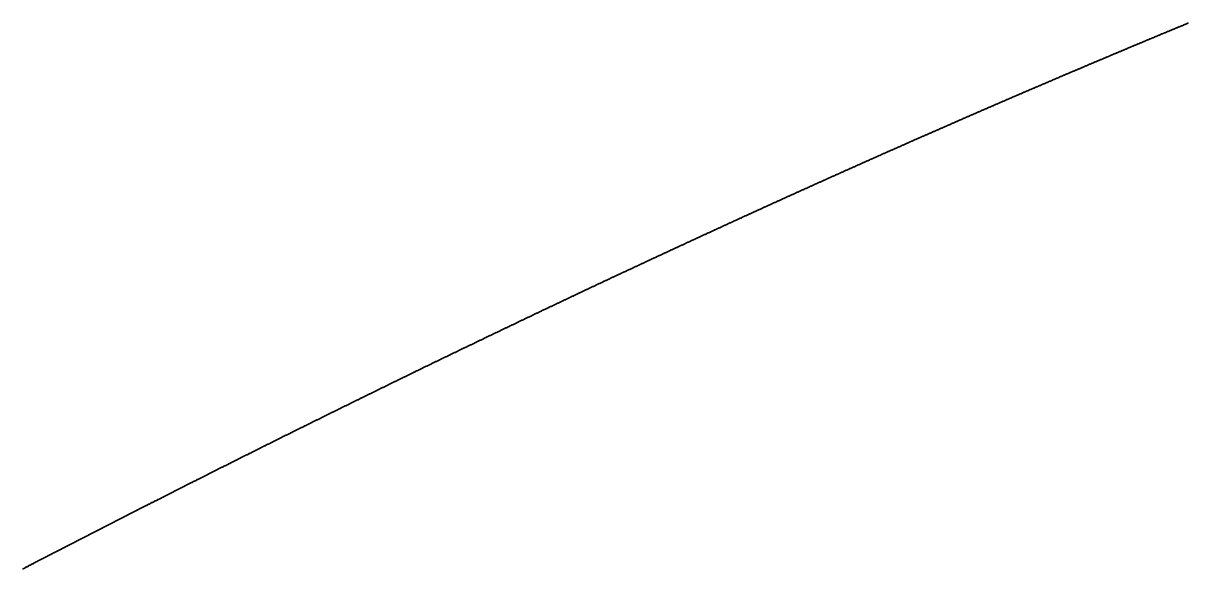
# Model space of a CAD drawing. Header units: metres. Extents: x 0 to 360, y 0 to 49.
# Drawn here: x 101.25 to 112.49, y 37.03 to 42.3 of the extents above; entities that cross this region are included whole.
import ezdxf

# ---------------------------------------------------------------- set-up
doc = ezdxf.new("R2010")
doc.units = ezdxf.units.M

msp = doc.modelspace()

# ---------------------------------------------------------------- linework, layer by layer
for p in [(112.476, 42.29), (112.482, 42.292), (112.488, 42.295), (112.494, 42.297), (112.203, 42.176), (112.209, 42.179), (112.215, 42.181), (112.221, 42.184), (112.227, 42.186), (112.233, 42.189), (112.239, 42.191), (112.245, 42.194), (112.251, 42.196), (112.257, 42.199), (112.263, 42.201), (112.27, 42.204), (112.276, 42.206), (112.282, 42.209), (112.288, 42.212), (112.294, 42.214), (112.3, 42.217), (112.306, 42.219), (112.312, 42.222), (112.318, 42.224), (112.324, 42.227), (112.33, 42.229), (112.336, 42.232), (112.342, 42.234), (112.349, 42.237), (112.355, 42.239), (112.361, 42.242), (112.367, 42.244), (112.373, 42.247), (112.379, 42.249), (112.385, 42.252), (112.391, 42.254), (112.397, 42.257), (112.403, 42.259), (112.409, 42.262), (112.415, 42.264), (112.421, 42.267), (112.427, 42.269), (112.434, 42.272), (112.44, 42.274), (112.446, 42.277), (112.452, 42.279), (112.458, 42.282), (112.464, 42.285), (112.47, 42.287), (111.935, 42.065), (111.941, 42.067), (111.948, 42.07), (111.954, 42.072), (111.96, 42.075), (111.966, 42.077), (111.972, 42.08), (111.978, 42.082), (111.984, 42.085), (111.99, 42.087), (111.996, 42.09), (112.002, 42.093), (112.008, 42.095), (112.014, 42.098), (112.02, 42.1), (112.027, 42.103), (112.033, 42.105), (112.039, 42.108), (112.045, 42.11), (112.051, 42.113), (112.057, 42.115), (112.063, 42.118), (112.069, 42.12), (112.075, 42.123), (112.081, 42.126), (112.087, 42.128), (112.093, 42.131), (112.099, 42.133), (112.106, 42.136), (112.112, 42.138), (112.118, 42.141), (112.124, 42.143), (112.13, 42.146), (112.136, 42.148), (112.142, 42.151), (112.148, 42.153), (112.154, 42.156), (112.16, 42.158), (112.166, 42.161), (112.172, 42.164), (112.178, 42.166), (112.185, 42.169), (112.191, 42.171), (112.197, 42.174), (111.668, 41.952), (111.674, 41.955), (111.68, 41.957), (111.686, 41.96), (111.692, 41.962), (111.698, 41.965), (111.704, 41.967), (111.71, 41.97), (111.716, 41.973), (111.723, 41.975), (111.729, 41.978), (111.735, 41.98), (111.741, 41.983), (111.747, 41.985), (111.753, 41.988), (111.759, 41.99), (111.765, 41.993), (111.771, 41.996), (111.777, 41.998), (111.783, 42.001), (111.789, 42.003), (111.795, 42.006), (111.802, 42.008), (111.808, 42.011), (111.814, 42.013), (111.82, 42.016), (111.826, 42.019), (111.832, 42.021), (111.838, 42.024), (111.844, 42.026), (111.85, 42.029), (111.856, 42.031), (111.862, 42.034), (111.868, 42.036), (111.875, 42.039), (111.881, 42.042), (111.887, 42.044), (111.893, 42.047), (111.899, 42.049), (111.905, 42.052), (111.911, 42.054), (111.917, 42.057), (111.923, 42.059), (111.929, 42.062), (111.4, 41.839), (111.406, 41.841), (111.412, 41.844), (111.418, 41.846), (111.424, 41.849), (111.43, 41.852), (111.437, 41.854), (111.443, 41.857), (111.449, 41.859), (111.455, 41.862), (111.461, 41.865), (111.467, 41.867), (111.473, 41.87), (111.479, 41.872), (111.485, 41.875), (111.491, 41.877), (111.497, 41.88), (111.503, 41.883), (111.51, 41.885), (111.516, 41.888), (111.522, 41.89), (111.528, 41.893), (111.534, 41.895), (111.54, 41.898), (111.546, 41.901), (111.552, 41.903), (111.558, 41.906), (111.564, 41.908), (111.57, 41.911), (111.576, 41.913), (111.583, 41.916), (111.589, 41.919), (111.595, 41.921), (111.601, 41.924), (111.607, 41.926), (111.613, 41.929), (111.619, 41.931), (111.625, 41.934), (111.631, 41.937), (111.637, 41.939), (111.643, 41.942), (111.65, 41.944), (111.656, 41.947), (111.662, 41.949), (111.138, 41.727), (111.144, 41.73), (111.15, 41.732), (111.156, 41.735), (111.162, 41.738), (111.169, 41.74), (111.175, 41.743), (111.181, 41.745), (111.187, 41.748), (111.193, 41.751), (111.199, 41.753), (111.205, 41.756), (111.211, 41.758), (111.217, 41.761), (111.223, 41.764), (111.229, 41.766), (111.236, 41.769), (111.242, 41.771), (111.248, 41.774), (111.254, 41.777), (111.26, 41.779), (111.266, 41.782), (111.272, 41.784), (111.278, 41.787), (111.284, 41.79), (111.29, 41.792), (111.296, 41.795), (111.303, 41.797), (111.309, 41.8), (111.315, 41.802), (111.321, 41.805), (111.327, 41.808), (111.333, 41.81), (111.339, 41.813), (111.345, 41.815), (111.351, 41.818), (111.357, 41.821), (111.363, 41.823), (111.37, 41.826), (111.376, 41.828), (111.382, 41.831), (111.388, 41.834), (111.394, 41.836), (110.876, 41.615), (110.882, 41.617), (110.888, 41.62), (110.894, 41.623), (110.9, 41.625), (110.907, 41.628), (110.913, 41.631), (110.919, 41.633), (110.925, 41.636), (110.931, 41.638), (110.937, 41.641), (110.943, 41.644), (110.949, 41.646), (110.955, 41.649), (110.961, 41.651), (110.967, 41.654), (110.974, 41.657), (110.98, 41.659), (110.986, 41.662), (110.992, 41.665), (110.998, 41.667), (111.004, 41.67), (111.01, 41.672), (111.016, 41.675), (111.022, 41.678), (111.028, 41.68), (111.035, 41.683), (111.041, 41.685), (111.047, 41.688), (111.053, 41.691), (111.059, 41.693), (111.065, 41.696), (111.071, 41.698), (111.077, 41.701), (111.083, 41.704), (111.089, 41.706), (111.095, 41.709), (111.102, 41.712), (111.108, 41.714), (111.114, 41.717), (111.12, 41.719), (111.126, 41.722), (111.132, 41.725), (110.614, 41.502), (110.62, 41.504), (110.626, 41.507), (110.632, 41.51), (110.638, 41.512), (110.644, 41.515), (110.65, 41.518), (110.656, 41.52), (110.663, 41.523), (110.669, 41.525), (110.675, 41.528), (110.681, 41.531), (110.687, 41.533), (110.693, 41.536), (110.699, 41.539), (110.705, 41.541), (110.711, 41.544), (110.717, 41.546), (110.724, 41.549), (110.73, 41.552), (110.736, 41.554), (110.742, 41.557), (110.748, 41.56), (110.754, 41.562), (110.76, 41.565), (110.766, 41.568), (110.772, 41.57), (110.778, 41.573), (110.785, 41.575), (110.791, 41.578), (110.797, 41.581), (110.803, 41.583), (110.809, 41.586), (110.815, 41.589), (110.821, 41.591), (110.827, 41.594), (110.833, 41.596), (110.839, 41.599), (110.846, 41.602), (110.852, 41.604), (110.858, 41.607), (110.864, 41.61), (110.87, 41.612), (110.357, 41.39), (110.364, 41.393), (110.37, 41.396), (110.376, 41.398), (110.382, 41.401), (110.388, 41.404), (110.394, 41.406), (110.4, 41.409), (110.406, 41.412), (110.412, 41.414), (110.418, 41.417), (110.425, 41.42), (110.431, 41.422), (110.437, 41.425), (110.443, 41.428), (110.449, 41.43), (110.455, 41.433), (110.461, 41.436), (110.467, 41.438), (110.473, 41.441), (110.48, 41.443), (110.486, 41.446), (110.492, 41.449), (110.498, 41.451), (110.504, 41.454), (110.51, 41.457), (110.516, 41.459), (110.522, 41.462), (110.528, 41.465), (110.534, 41.467), (110.541, 41.47), (110.547, 41.473), (110.553, 41.475), (110.559, 41.478), (110.565, 41.481), (110.571, 41.483), (110.577, 41.486), (110.583, 41.488), (110.589, 41.491), (110.595, 41.494), (110.602, 41.496), (110.608, 41.499), (110.095, 41.276), (110.101, 41.278), (110.107, 41.281), (110.113, 41.284), (110.119, 41.286), (110.125, 41.289), (110.131, 41.292), (110.138, 41.294), (110.144, 41.297), (110.15, 41.3), (110.156, 41.302), (110.162, 41.305), (110.168, 41.308), (110.174, 41.31), (110.18, 41.313), (110.186, 41.316), (110.193, 41.318), (110.199, 41.321), (110.205, 41.324), (110.211, 41.326), (110.217, 41.329), (110.223, 41.332), (110.229, 41.334), (110.235, 41.337), (110.241, 41.34), (110.247, 41.342), (110.254, 41.345), (110.26, 41.348), (110.266, 41.35), (110.272, 41.353), (110.278, 41.356), (110.284, 41.358), (110.29, 41.361), (110.296, 41.364), (110.302, 41.366), (110.309, 41.369), (110.315, 41.372), (110.321, 41.374), (110.327, 41.377), (110.333, 41.38), (110.339, 41.382), (110.345, 41.385), (110.351, 41.388), (109.844, 41.166), (109.85, 41.168), (109.856, 41.171), (109.863, 41.174), (109.869, 41.176), (109.875, 41.179), (109.881, 41.182), (109.887, 41.184), (109.893, 41.187), (109.899, 41.19), (109.905, 41.193), (109.911, 41.195), (109.918, 41.198), (109.924, 41.201), (109.93, 41.203), (109.936, 41.206), (109.942, 41.209), (109.948, 41.211), (109.954, 41.214), (109.96, 41.217), (109.966, 41.219), (109.973, 41.222), (109.979, 41.225), (109.985, 41.227), (109.991, 41.23), (109.997, 41.233), (110.003, 41.236), (110.009, 41.238), (110.015, 41.241), (110.021, 41.244), (110.028, 41.246), (110.034, 41.249), (110.04, 41.252), (110.046, 41.254), (110.052, 41.257), (110.058, 41.26), (110.064, 41.262), (110.07, 41.265), (110.076, 41.268), (110.083, 41.27), (110.089, 41.273), (109.587, 41.052), (109.593, 41.055), (109.599, 41.058), (109.606, 41.06), (109.612, 41.063), (109.618, 41.066), (109.624, 41.068), (109.63, 41.071), (109.636, 41.074), (109.642, 41.077), (109.648, 41.079), (109.655, 41.082), (109.661, 41.085), (109.667, 41.087), (109.673, 41.09), (109.679, 41.093), (109.685, 41.095), (109.691, 41.098), (109.697, 41.101), (109.704, 41.104), (109.71, 41.106), (109.716, 41.109), (109.722, 41.112), (109.728, 41.114), (109.734, 41.117), (109.74, 41.12), (109.746, 41.122), (109.752, 41.125), (109.759, 41.128), (109.765, 41.131), (109.771, 41.133), (109.777, 41.136), (109.783, 41.139), (109.789, 41.141), (109.795, 41.144), (109.801, 41.147), (109.807, 41.149), (109.814, 41.152), (109.82, 41.155), (109.826, 41.158), (109.832, 41.16), (109.838, 41.163), (109.336, 40.941), (109.342, 40.943), (109.349, 40.946), (109.355, 40.949), (109.361, 40.952), (109.367, 40.954), (109.373, 40.957), (109.379, 40.96), (109.385, 40.962), (109.391, 40.965), (109.398, 40.968), (109.404, 40.971), (109.41, 40.973), (109.416, 40.976), (109.422, 40.979), (109.428, 40.981), (109.434, 40.984), (109.44, 40.987), (109.446, 40.99), (109.453, 40.992), (109.459, 40.995), (109.465, 40.998), (109.471, 41.001), (109.477, 41.003), (109.483, 41.006), (109.489, 41.009), (109.495, 41.011), (109.502, 41.014), (109.508, 41.017), (109.514, 41.02), (109.52, 41.022), (109.526, 41.025), (109.532, 41.028), (109.538, 41.03), (109.544, 41.033), (109.551, 41.036), (109.557, 41.039), (109.563, 41.041), (109.569, 41.044), (109.575, 41.047), (109.581, 41.049), (109.085, 40.828), (109.091, 40.831), (109.097, 40.834), (109.103, 40.837), (109.11, 40.839), (109.116, 40.842), (109.122, 40.845), (109.128, 40.848), (109.134, 40.85), (109.14, 40.853), (109.146, 40.856), (109.153, 40.859), (109.159, 40.861), (109.165, 40.864), (109.171, 40.867), (109.177, 40.87), (109.183, 40.872), (109.189, 40.875), (109.195, 40.878), (109.202, 40.88), (109.208, 40.883), (109.214, 40.886), (109.22, 40.889), (109.226, 40.891), (109.232, 40.894), (109.238, 40.897), (109.244, 40.9), (109.251, 40.902), (109.257, 40.905), (109.263, 40.908), (109.269, 40.911), (109.275, 40.913), (109.281, 40.916), (109.287, 40.919), (109.293, 40.921), (109.3, 40.924), (109.306, 40.927), (109.312, 40.93), (109.318, 40.932), (109.324, 40.935), (109.33, 40.938), (108.834, 40.715), (108.84, 40.718), (108.846, 40.721), (108.852, 40.724), (108.858, 40.726), (108.864, 40.729), (108.871, 40.732), (108.877, 40.735), (108.883, 40.738), (108.889, 40.74), (108.895, 40.743), (108.901, 40.746), (108.907, 40.749), (108.913, 40.751), (108.92, 40.754), (108.926, 40.757), (108.932, 40.76), (108.938, 40.762), (108.944, 40.765), (108.95, 40.768), (108.956, 40.771), (108.963, 40.773), (108.969, 40.776), (108.975, 40.779), (108.981, 40.782), (108.987, 40.784), (108.993, 40.787), (108.999, 40.79), (109.005, 40.793), (109.012, 40.795), (109.018, 40.798), (109.024, 40.801), (109.03, 40.804), (109.036, 40.806), (109.042, 40.809), (109.048, 40.812), (109.054, 40.815), (109.061, 40.817), (109.067, 40.82), (109.073, 40.823), (109.079, 40.826), (108.582, 40.602), (108.588, 40.605), (108.594, 40.607), (108.601, 40.61), (108.607, 40.613), (108.613, 40.616), (108.619, 40.618), (108.625, 40.621), (108.631, 40.624), (108.637, 40.627), (108.644, 40.63), (108.65, 40.632), (108.656, 40.635), (108.662, 40.638), (108.668, 40.641), (108.674, 40.643), (108.68, 40.646), (108.687, 40.649), (108.693, 40.652), (108.699, 40.655), (108.705, 40.657), (108.711, 40.66), (108.717, 40.663), (108.723, 40.666), (108.729, 40.668), (108.736, 40.671), (108.742, 40.674), (108.748, 40.677), (108.754, 40.679), (108.76, 40.682), (108.766, 40.685), (108.772, 40.688), (108.779, 40.691), (108.785, 40.693), (108.791, 40.696), (108.797, 40.699), (108.803, 40.702), (108.809, 40.704), (108.815, 40.707), (108.821, 40.71), (108.828, 40.713), (108.337, 40.49), (108.343, 40.493), (108.349, 40.496), (108.355, 40.499), (108.361, 40.501), (108.367, 40.504), (108.373, 40.507), (108.38, 40.51), (108.386, 40.513), (108.392, 40.515), (108.398, 40.518), (108.404, 40.521), (108.41, 40.524), (108.416, 40.527), (108.423, 40.529), (108.429, 40.532), (108.435, 40.535), (108.441, 40.538), (108.447, 40.541), (108.453, 40.543), (108.459, 40.546), (108.466, 40.549), (108.472, 40.552), (108.478, 40.554), (108.484, 40.557), (108.49, 40.56), (108.496, 40.563), (108.502, 40.566), (108.509, 40.568), (108.515, 40.571), (108.521, 40.574), (108.527, 40.577), (108.533, 40.58), (108.539, 40.582), (108.545, 40.585), (108.552, 40.588), (108.558, 40.591), (108.564, 40.593), (108.57, 40.596), (108.576, 40.599), (108.091, 40.378), (108.097, 40.381), (108.103, 40.384), (108.109, 40.386), (108.115, 40.389), (108.122, 40.392), (108.128, 40.395), (108.134, 40.398), (108.14, 40.401), (108.146, 40.403), (108.152, 40.406), (108.158, 40.409), (108.165, 40.412), (108.171, 40.415), (108.177, 40.417), (108.183, 40.42), (108.189, 40.423), (108.195, 40.426), (108.201, 40.429), (108.208, 40.431), (108.214, 40.434), (108.22, 40.437), (108.226, 40.44), (108.232, 40.443), (108.238, 40.445), (108.245, 40.448), (108.251, 40.451), (108.257, 40.454), (108.263, 40.457), (108.269, 40.459), (108.275, 40.462), (108.281, 40.465), (108.288, 40.468), (108.294, 40.471), (108.3, 40.473), (108.306, 40.476), (108.312, 40.479), (108.318, 40.482), (108.324, 40.485), (108.33, 40.487), (107.845, 40.265), (107.851, 40.268), (107.857, 40.271), (107.863, 40.274), (107.87, 40.276), (107.876, 40.279), (107.882, 40.282), (107.888, 40.285), (107.894, 40.288), (107.9, 40.291), (107.906, 40.293), (107.913, 40.296), (107.919, 40.299), (107.925, 40.302), (107.931, 40.305), (107.937, 40.308), (107.943, 40.31), (107.949, 40.313), (107.956, 40.316), (107.962, 40.319), (107.968, 40.322), (107.974, 40.324), (107.98, 40.327), (107.986, 40.33), (107.993, 40.333), (107.999, 40.336), (108.005, 40.339), (108.011, 40.341), (108.017, 40.344), (108.023, 40.347), (108.029, 40.35), (108.036, 40.353), (108.042, 40.355), (108.048, 40.358), (108.054, 40.361), (108.06, 40.364), (108.066, 40.367), (108.072, 40.37), (108.079, 40.372), (108.085, 40.375), (107.599, 40.152), (107.605, 40.154), (107.611, 40.157), (107.617, 40.16), (107.623, 40.163), (107.63, 40.166), (107.636, 40.169), (107.642, 40.171), (107.648, 40.174), (107.654, 40.177), (107.66, 40.18), (107.667, 40.183), (107.673, 40.186), (107.679, 40.189), (107.685, 40.191), (107.691, 40.194), (107.697, 40.197), (107.703, 40.2), (107.71, 40.203), (107.716, 40.206), (107.722, 40.208), (107.728, 40.211), (107.734, 40.214), (107.74, 40.217), (107.747, 40.22), (107.753, 40.223), (107.759, 40.225), (107.765, 40.228), (107.771, 40.231), (107.777, 40.234), (107.783, 40.237), (107.79, 40.24), (107.796, 40.242), (107.802, 40.245), (107.808, 40.248), (107.814, 40.251), (107.82, 40.254), (107.826, 40.257), (107.833, 40.259), (107.839, 40.262), (107.359, 40.04), (107.365, 40.043), (107.371, 40.046), (107.377, 40.049), (107.383, 40.052), (107.389, 40.055), (107.396, 40.057), (107.402, 40.06), (107.408, 40.063), (107.414, 40.066), (107.42, 40.069), (107.426, 40.072), (107.433, 40.075), (107.439, 40.077), (107.445, 40.08), (107.451, 40.083), (107.457, 40.086), (107.463, 40.089), (107.469, 40.092), (107.476, 40.095), (107.482, 40.097), (107.488, 40.1), (107.494, 40.103), (107.5, 40.106), (107.506, 40.109), (107.513, 40.112), (107.519, 40.115), (107.525, 40.117), (107.531, 40.12), (107.537, 40.123), (107.543, 40.126), (107.55, 40.129), (107.556, 40.132), (107.562, 40.134), (107.568, 40.137), (107.574, 40.14), (107.58, 40.143), (107.586, 40.146), (107.593, 40.149), (107.118, 39.928), (107.124, 39.931), (107.131, 39.934), (107.137, 39.937), (107.143, 39.94), (107.149, 39.943), (107.155, 39.945), (107.161, 39.948), (107.168, 39.951), (107.174, 39.954), (107.18, 39.957), (107.186, 39.96), (107.192, 39.963), (107.198, 39.966), (107.205, 39.969), (107.211, 39.971), (107.217, 39.974), (107.223, 39.977), (107.229, 39.98), (107.235, 39.983), (107.242, 39.986), (107.248, 39.989), (107.254, 39.991), (107.26, 39.994), (107.266, 39.997), (107.272, 40), (107.279, 40.003), (107.285, 40.006), (107.291, 40.009), (107.297, 40.012), (107.303, 40.014), (107.309, 40.017), (107.315, 40.02), (107.322, 40.023), (107.328, 40.026), (107.334, 40.029), (107.34, 40.032), (107.346, 40.034), (107.352, 40.037), (106.878, 39.816), (106.884, 39.819), (106.89, 39.821), (106.896, 39.824), (106.902, 39.827), (106.909, 39.83), (106.915, 39.833), (106.921, 39.836), (106.927, 39.839), (106.933, 39.842), (106.939, 39.845), (106.946, 39.847), (106.952, 39.85), (106.958, 39.853), (106.964, 39.856), (106.97, 39.859), (106.976, 39.862), (106.983, 39.865), (106.989, 39.868), (106.995, 39.871), (107.001, 39.873), (107.007, 39.876), (107.013, 39.879), (107.02, 39.882), (107.026, 39.885), (107.032, 39.888), (107.038, 39.891), (107.044, 39.894), (107.05, 39.897), (107.057, 39.899), (107.063, 39.902), (107.069, 39.905), (107.075, 39.908), (107.081, 39.911), (107.087, 39.914), (107.094, 39.917), (107.1, 39.92), (107.106, 39.922), (107.112, 39.925), (106.637, 39.702), (106.643, 39.705), (106.649, 39.708), (106.656, 39.711), (106.662, 39.714), (106.668, 39.717), (106.674, 39.72), (106.68, 39.723), (106.686, 39.726), (106.693, 39.729), (106.699, 39.731), (106.705, 39.734), (106.711, 39.737), (106.717, 39.74), (106.723, 39.743), (106.73, 39.746), (106.736, 39.749), (106.742, 39.752), (106.748, 39.755), (106.754, 39.758), (106.761, 39.761), (106.767, 39.763), (106.773, 39.766), (106.779, 39.769), (106.785, 39.772), (106.791, 39.775), (106.798, 39.778), (106.804, 39.781), (106.81, 39.784), (106.816, 39.787), (106.822, 39.79), (106.828, 39.792), (106.835, 39.795), (106.841, 39.798), (106.847, 39.801), (106.853, 39.804), (106.859, 39.807), (106.865, 39.81), (106.872, 39.813), (106.402, 39.591), (106.409, 39.594), (106.415, 39.597), (106.421, 39.6), (106.427, 39.603), (106.433, 39.606), (106.439, 39.609), (106.446, 39.612), (106.452, 39.615), (106.458, 39.618), (106.464, 39.621), (106.47, 39.624), (106.476, 39.627), (106.483, 39.629), (106.489, 39.632), (106.495, 39.635), (106.501, 39.638), (106.507, 39.641), (106.514, 39.644), (106.52, 39.647), (106.526, 39.65), (106.532, 39.653), (106.538, 39.656), (106.544, 39.659), (106.551, 39.662), (106.557, 39.664), (106.563, 39.667), (106.569, 39.67), (106.575, 39.673), (106.581, 39.676), (106.588, 39.679), (106.594, 39.682), (106.6, 39.685), (106.606, 39.688), (106.612, 39.691), (106.619, 39.694), (106.625, 39.697), (106.631, 39.699), (106.161, 39.477), (106.167, 39.48), (106.174, 39.483), (106.18, 39.486), (106.186, 39.489), (106.192, 39.492), (106.198, 39.495), (106.205, 39.498), (106.211, 39.5), (106.217, 39.503), (106.223, 39.506), (106.229, 39.509), (106.235, 39.512), (106.242, 39.515), (106.248, 39.518), (106.254, 39.521), (106.26, 39.524), (106.266, 39.527), (106.273, 39.53), (106.279, 39.533), (106.285, 39.536), (106.291, 39.539), (106.297, 39.542), (106.303, 39.545), (106.31, 39.547), (106.316, 39.55), (106.322, 39.553), (106.328, 39.556), (106.334, 39.559), (106.341, 39.562), (106.347, 39.565), (106.353, 39.568), (106.359, 39.571), (106.365, 39.574), (106.371, 39.577), (106.378, 39.58), (106.384, 39.583), (106.39, 39.586), (106.396, 39.589), (105.926, 39.365), (105.932, 39.368), (105.939, 39.371), (105.945, 39.374), (105.951, 39.377), (105.957, 39.38), (105.963, 39.383), (105.97, 39.386), (105.976, 39.388), (105.982, 39.391), (105.988, 39.394), (105.994, 39.397), (106, 39.4), (106.007, 39.403), (106.013, 39.406), (106.019, 39.409), (106.025, 39.412), (106.031, 39.415), (106.038, 39.418), (106.044, 39.421), (106.05, 39.424), (106.056, 39.427), (106.062, 39.43), (106.068, 39.433), (106.075, 39.436), (106.081, 39.439), (106.087, 39.442), (106.093, 39.445), (106.099, 39.448), (106.106, 39.45), (106.112, 39.453), (106.118, 39.456), (106.124, 39.459), (106.13, 39.462), (106.137, 39.465), (106.143, 39.468), (106.149, 39.471), (106.155, 39.474), (105.691, 39.252), (105.697, 39.255), (105.703, 39.258), (105.71, 39.261), (105.716, 39.264), (105.722, 39.267), (105.728, 39.27), (105.734, 39.273), (105.74, 39.276), (105.747, 39.279), (105.753, 39.282), (105.759, 39.285), (105.765, 39.288), (105.771, 39.291), (105.778, 39.294), (105.784, 39.297), (105.79, 39.3), (105.796, 39.303), (105.802, 39.306), (105.809, 39.309), (105.815, 39.311), (105.821, 39.314), (105.827, 39.317), (105.833, 39.32), (105.84, 39.323), (105.846, 39.326), (105.852, 39.329), (105.858, 39.332), (105.864, 39.335), (105.87, 39.338), (105.877, 39.341), (105.883, 39.344), (105.889, 39.347), (105.895, 39.35), (105.901, 39.353), (105.908, 39.356), (105.914, 39.359), (105.92, 39.362), (105.455, 39.139), (105.462, 39.142), (105.468, 39.145), (105.474, 39.148), (105.48, 39.151), (105.486, 39.154), (105.493, 39.157), (105.499, 39.16), (105.505, 39.163), (105.511, 39.166), (105.517, 39.169), (105.524, 39.172), (105.53, 39.175), (105.536, 39.178), (105.542, 39.181), (105.548, 39.184), (105.555, 39.187), (105.561, 39.19), (105.567, 39.193), (105.573, 39.195), (105.579, 39.198), (105.586, 39.201), (105.592, 39.204), (105.598, 39.207), (105.604, 39.21), (105.61, 39.213), (105.617, 39.216), (105.623, 39.219), (105.629, 39.222), (105.635, 39.225), (105.641, 39.228), (105.648, 39.231), (105.654, 39.234), (105.66, 39.237), (105.666, 39.24), (105.672, 39.243), (105.679, 39.246), (105.685, 39.249), (105.226, 39.028), (105.232, 39.031), (105.238, 39.034), (105.245, 39.037), (105.251, 39.04), (105.257, 39.043), (105.263, 39.046), (105.269, 39.049), (105.276, 39.052), (105.282, 39.055), (105.288, 39.058), (105.294, 39.061), (105.301, 39.064), (105.307, 39.067), (105.313, 39.07), (105.319, 39.073), (105.325, 39.076), (105.332, 39.079), (105.338, 39.082), (105.344, 39.085), (105.35, 39.088), (105.356, 39.091), (105.363, 39.094), (105.369, 39.097), (105.375, 39.1), (105.381, 39.103), (105.387, 39.106), (105.394, 39.109), (105.4, 39.112), (105.406, 39.115), (105.412, 39.118), (105.418, 39.121), (105.424, 39.124), (105.431, 39.127), (105.437, 39.13), (105.443, 39.133), (105.449, 39.136), (104.996, 38.916), (105.003, 38.919), (105.009, 38.922), (105.015, 38.925), (105.021, 38.928), (105.028, 38.931), (105.034, 38.935), (105.04, 38.938), (105.046, 38.941), (105.052, 38.944), (105.059, 38.947), (105.065, 38.95), (105.071, 38.953), (105.077, 38.956), (105.083, 38.959), (105.09, 38.962), (105.096, 38.965), (105.102, 38.968), (105.108, 38.971), (105.114, 38.974), (105.121, 38.977), (105.127, 38.98), (105.133, 38.983), (105.139, 38.986), (105.145, 38.989), (105.152, 38.992), (105.158, 38.995), (105.164, 38.998), (105.17, 39.001), (105.176, 39.004), (105.183, 39.007), (105.189, 39.01), (105.195, 39.013), (105.201, 39.016), (105.207, 39.019), (105.214, 39.022), (105.22, 39.025), (104.767, 38.804), (104.773, 38.807), (104.779, 38.81), (104.785, 38.813), (104.792, 38.817), (104.798, 38.82), (104.804, 38.823), (104.81, 38.826), (104.816, 38.829), (104.823, 38.832), (104.829, 38.835), (104.835, 38.838), (104.841, 38.841), (104.847, 38.844), (104.854, 38.847), (104.86, 38.85), (104.866, 38.853), (104.872, 38.856), (104.879, 38.859), (104.885, 38.862), (104.891, 38.865), (104.897, 38.868), (104.903, 38.871), (104.91, 38.874), (104.916, 38.877), (104.922, 38.88), (104.928, 38.883), (104.934, 38.886), (104.941, 38.889), (104.947, 38.892), (104.953, 38.895), (104.959, 38.898), (104.965, 38.901), (104.972, 38.904), (104.978, 38.907), (104.984, 38.91), (104.99, 38.913), (104.537, 38.692), (104.543, 38.695), (104.549, 38.698), (104.555, 38.701), (104.562, 38.704), (104.568, 38.707), (104.574, 38.71), (104.58, 38.713), (104.587, 38.716), (104.593, 38.719), (104.599, 38.722), (104.605, 38.725), (104.611, 38.728), (104.618, 38.731), (104.624, 38.734), (104.63, 38.738), (104.636, 38.741), (104.642, 38.744), (104.649, 38.747), (104.655, 38.75), (104.661, 38.753), (104.667, 38.756), (104.674, 38.759), (104.68, 38.762), (104.686, 38.765), (104.692, 38.768), (104.698, 38.771), (104.705, 38.774), (104.711, 38.777), (104.717, 38.78), (104.723, 38.783), (104.729, 38.786), (104.736, 38.789), (104.742, 38.792), (104.748, 38.795), (104.754, 38.798), (104.761, 38.801), (104.307, 38.579), (104.313, 38.582), (104.319, 38.585), (104.325, 38.588), (104.332, 38.591), (104.338, 38.594), (104.344, 38.597), (104.35, 38.6), (104.356, 38.603), (104.363, 38.606), (104.369, 38.609), (104.375, 38.612), (104.381, 38.615), (104.388, 38.618), (104.394, 38.622), (104.4, 38.625), (104.406, 38.628), (104.412, 38.631), (104.419, 38.634), (104.425, 38.637), (104.431, 38.64), (104.437, 38.643), (104.443, 38.646), (104.45, 38.649), (104.456, 38.652), (104.462, 38.655), (104.468, 38.658), (104.475, 38.661), (104.481, 38.664), (104.487, 38.667), (104.493, 38.67), (104.499, 38.673), (104.506, 38.677), (104.512, 38.68), (104.518, 38.683), (104.524, 38.686), (104.531, 38.689), (104.076, 38.465), (104.083, 38.468), (104.089, 38.471), (104.095, 38.474), (104.101, 38.477), (104.107, 38.48), (104.114, 38.483), (104.12, 38.487), (104.126, 38.49), (104.132, 38.493), (104.139, 38.496), (104.145, 38.499), (104.151, 38.502), (104.157, 38.505), (104.163, 38.508), (104.17, 38.511), (104.176, 38.514), (104.182, 38.517), (104.188, 38.52), (104.195, 38.523), (104.201, 38.527), (104.207, 38.53), (104.213, 38.533), (104.22, 38.536), (104.226, 38.539), (104.232, 38.542), (104.238, 38.545), (104.244, 38.548), (104.251, 38.551), (104.257, 38.554), (104.263, 38.557), (104.269, 38.56), (104.276, 38.563), (104.282, 38.566), (104.288, 38.569), (104.294, 38.573), (104.3, 38.576), (103.852, 38.354), (103.858, 38.357), (103.865, 38.36), (103.871, 38.363), (103.877, 38.366), (103.883, 38.369), (103.889, 38.372), (103.896, 38.376), (103.902, 38.379), (103.908, 38.382), (103.914, 38.385), (103.921, 38.388), (103.927, 38.391), (103.933, 38.394), (103.939, 38.397), (103.946, 38.4), (103.952, 38.403), (103.958, 38.406), (103.964, 38.41), (103.97, 38.413), (103.977, 38.416), (103.983, 38.419), (103.989, 38.422), (103.995, 38.425), (104.002, 38.428), (104.008, 38.431), (104.014, 38.434), (104.02, 38.437), (104.027, 38.44), (104.033, 38.443), (104.039, 38.447), (104.045, 38.45), (104.051, 38.453), (104.058, 38.456), (104.064, 38.459), (104.07, 38.462), (103.621, 38.239), (103.628, 38.242), (103.634, 38.245), (103.64, 38.248), (103.646, 38.252), (103.653, 38.255), (103.659, 38.258), (103.665, 38.261), (103.671, 38.264), (103.678, 38.267), (103.684, 38.27), (103.69, 38.273), (103.696, 38.276), (103.702, 38.28), (103.709, 38.283), (103.715, 38.286), (103.721, 38.289), (103.727, 38.292), (103.734, 38.295), (103.74, 38.298), (103.746, 38.301), (103.752, 38.304), (103.759, 38.307), (103.765, 38.311), (103.771, 38.314), (103.777, 38.317), (103.783, 38.32), (103.79, 38.323), (103.796, 38.326), (103.802, 38.329), (103.808, 38.332), (103.815, 38.335), (103.821, 38.338), (103.827, 38.341), (103.833, 38.345), (103.84, 38.348), (103.846, 38.351), (103.397, 38.127), (103.403, 38.13), (103.409, 38.133), (103.416, 38.136), (103.422, 38.139), (103.428, 38.143), (103.434, 38.146), (103.44, 38.149), (103.447, 38.152), (103.453, 38.155), (103.459, 38.158), (103.465, 38.161), (103.472, 38.164), (103.478, 38.168), (103.484, 38.171), (103.49, 38.174), (103.497, 38.177), (103.503, 38.18), (103.509, 38.183), (103.515, 38.186), (103.522, 38.189), (103.528, 38.192), (103.534, 38.196), (103.54, 38.199), (103.547, 38.202), (103.553, 38.205), (103.559, 38.208), (103.565, 38.211), (103.571, 38.214), (103.578, 38.217), (103.584, 38.22), (103.59, 38.224), (103.596, 38.227), (103.603, 38.23), (103.609, 38.233), (103.615, 38.236), (103.172, 38.014), (103.178, 38.017), (103.184, 38.021), (103.191, 38.024), (103.197, 38.027), (103.203, 38.03), (103.209, 38.033), (103.216, 38.036), (103.222, 38.039), (103.228, 38.042), (103.234, 38.046), (103.241, 38.049), (103.247, 38.052), (103.253, 38.055), (103.259, 38.058), (103.266, 38.061), (103.272, 38.064), (103.278, 38.068), (103.284, 38.071), (103.291, 38.074), (103.297, 38.077), (103.303, 38.08), (103.309, 38.083), (103.316, 38.086), (103.322, 38.089), (103.328, 38.093), (103.334, 38.096), (103.341, 38.099), (103.347, 38.102), (103.353, 38.105), (103.359, 38.108), (103.366, 38.111), (103.372, 38.114), (103.378, 38.118), (103.384, 38.121), (103.391, 38.124), (102.953, 37.904), (102.96, 37.907), (102.966, 37.911), (102.972, 37.914), (102.978, 37.917), (102.985, 37.92), (102.991, 37.923), (102.997, 37.926), (103.003, 37.929), (103.01, 37.933), (103.016, 37.936), (103.022, 37.939), (103.028, 37.942), (103.035, 37.945), (103.041, 37.948), (103.047, 37.951), (103.053, 37.955), (103.06, 37.958), (103.066, 37.961), (103.072, 37.964), (103.078, 37.967), (103.085, 37.97), (103.091, 37.973), (103.097, 37.977), (103.103, 37.98), (103.11, 37.983), (103.116, 37.986), (103.122, 37.989), (103.128, 37.992), (103.134, 37.995), (103.141, 37.999), (103.147, 38.002), (103.153, 38.005), (103.159, 38.008), (103.166, 38.011), (102.728, 37.79), (102.734, 37.794), (102.741, 37.797), (102.747, 37.8), (102.753, 37.803), (102.759, 37.806), (102.766, 37.809), (102.772, 37.813), (102.778, 37.816), (102.784, 37.819), (102.791, 37.822), (102.797, 37.825), (102.803, 37.828), (102.809, 37.832), (102.816, 37.835), (102.822, 37.838), (102.828, 37.841), (102.834, 37.844), (102.841, 37.847), (102.847, 37.851), (102.853, 37.854), (102.859, 37.857), (102.866, 37.86), (102.872, 37.863), (102.878, 37.866), (102.884, 37.87), (102.891, 37.873), (102.897, 37.876), (102.903, 37.879), (102.909, 37.882), (102.916, 37.885), (102.922, 37.888), (102.928, 37.892), (102.934, 37.895), (102.941, 37.898), (102.947, 37.901), (102.509, 37.679), (102.515, 37.683), (102.522, 37.686), (102.528, 37.689), (102.534, 37.692), (102.54, 37.695), (102.547, 37.699), (102.553, 37.702), (102.559, 37.705), (102.565, 37.708), (102.572, 37.711), (102.578, 37.714), (102.584, 37.718), (102.59, 37.721), (102.597, 37.724), (102.603, 37.727), (102.609, 37.73), (102.615, 37.733), (102.622, 37.737), (102.628, 37.74), (102.634, 37.743), (102.64, 37.746), (102.647, 37.749), (102.653, 37.752), (102.659, 37.756), (102.666, 37.759), (102.672, 37.762), (102.678, 37.765), (102.684, 37.768), (102.691, 37.771), (102.697, 37.775), (102.703, 37.778), (102.709, 37.781), (102.716, 37.784), (102.722, 37.787), (102.283, 37.565), (102.29, 37.568), (102.296, 37.571), (102.302, 37.574), (102.309, 37.578), (102.315, 37.581), (102.321, 37.584), (102.327, 37.587), (102.334, 37.59), (102.34, 37.593), (102.346, 37.597), (102.352, 37.6), (102.359, 37.603), (102.365, 37.606), (102.371, 37.609), (102.377, 37.613), (102.384, 37.616), (102.39, 37.619), (102.396, 37.622), (102.403, 37.625), (102.409, 37.629), (102.415, 37.632), (102.421, 37.635), (102.428, 37.638), (102.434, 37.641), (102.44, 37.644), (102.446, 37.648), (102.453, 37.651), (102.459, 37.654), (102.465, 37.657), (102.471, 37.66), (102.478, 37.664), (102.484, 37.667), (102.49, 37.67), (102.496, 37.673), (102.503, 37.676), (102.064, 37.453), (102.07, 37.456), (102.077, 37.459), (102.083, 37.462), (102.089, 37.466), (102.095, 37.469), (102.102, 37.472), (102.108, 37.475), (102.114, 37.478), (102.121, 37.482), (102.127, 37.485), (102.133, 37.488), (102.139, 37.491), (102.146, 37.494), (102.152, 37.498), (102.158, 37.501), (102.164, 37.504), (102.171, 37.507), (102.177, 37.51), (102.183, 37.514), (102.189, 37.517), (102.196, 37.52), (102.202, 37.523), (102.208, 37.526), (102.215, 37.53), (102.221, 37.533), (102.227, 37.536), (102.233, 37.539), (102.24, 37.542), (102.246, 37.546), (102.252, 37.549), (102.258, 37.552), (102.265, 37.555), (102.271, 37.558), (102.277, 37.562), (101.844, 37.34), (101.851, 37.343), (101.857, 37.347), (101.863, 37.35), (101.87, 37.353), (101.876, 37.356), (101.882, 37.36), (101.888, 37.363), (101.895, 37.366), (101.901, 37.369), (101.907, 37.372), (101.914, 37.376), (101.92, 37.379), (101.926, 37.382), (101.932, 37.385), (101.939, 37.389), (101.945, 37.392), (101.951, 37.395), (101.957, 37.398), (101.964, 37.401), (101.97, 37.405), (101.976, 37.408), (101.983, 37.411), (101.989, 37.414), (101.995, 37.417), (102.001, 37.421), (102.008, 37.424), (102.014, 37.427), (102.02, 37.43), (102.026, 37.433), (102.033, 37.437), (102.039, 37.44), (102.045, 37.443), (102.052, 37.446), (102.058, 37.45), (101.625, 37.227), (101.631, 37.231), (101.637, 37.234), (101.644, 37.237), (101.65, 37.24), (101.656, 37.243), (101.662, 37.247), (101.669, 37.25), (101.675, 37.253), (101.681, 37.256), (101.687, 37.26), (101.694, 37.263), (101.7, 37.266), (101.706, 37.269), (101.713, 37.273), (101.719, 37.276), (101.725, 37.279), (101.731, 37.282), (101.738, 37.285), (101.744, 37.289), (101.75, 37.292), (101.757, 37.295), (101.763, 37.298), (101.769, 37.302), (101.775, 37.305), (101.782, 37.308), (101.788, 37.311), (101.794, 37.314), (101.801, 37.318), (101.807, 37.321), (101.813, 37.324), (101.819, 37.327), (101.826, 37.331), (101.832, 37.334), (101.838, 37.337), (101.411, 37.117), (101.417, 37.12), (101.424, 37.124), (101.43, 37.127), (101.436, 37.13), (101.442, 37.133), (101.449, 37.137), (101.455, 37.14), (101.461, 37.143), (101.468, 37.146), (101.474, 37.15), (101.48, 37.153), (101.486, 37.156), (101.493, 37.159), (101.499, 37.163), (101.505, 37.166), (101.512, 37.169), (101.518, 37.172), (101.524, 37.175), (101.53, 37.179), (101.537, 37.182), (101.543, 37.185), (101.549, 37.188), (101.556, 37.192), (101.562, 37.195), (101.568, 37.198), (101.574, 37.201), (101.581, 37.205), (101.587, 37.208), (101.593, 37.211), (101.6, 37.214), (101.606, 37.218), (101.612, 37.221), (101.618, 37.224), (101.247, 37.032), (101.254, 37.036), (101.26, 37.039), (101.266, 37.042), (101.273, 37.046), (101.279, 37.049), (101.285, 37.052), (101.292, 37.055), (101.298, 37.059), (101.304, 37.062), (101.31, 37.065), (101.317, 37.068), (101.323, 37.072), (101.329, 37.075), (101.336, 37.078), (101.342, 37.081), (101.348, 37.085), (101.354, 37.088), (101.361, 37.091), (101.367, 37.094), (101.373, 37.098), (101.38, 37.101), (101.386, 37.104), (101.392, 37.107), (101.398, 37.111), (101.405, 37.114)]:
    msp.add_point(p)

doc.saveas('drawing.dxf')
